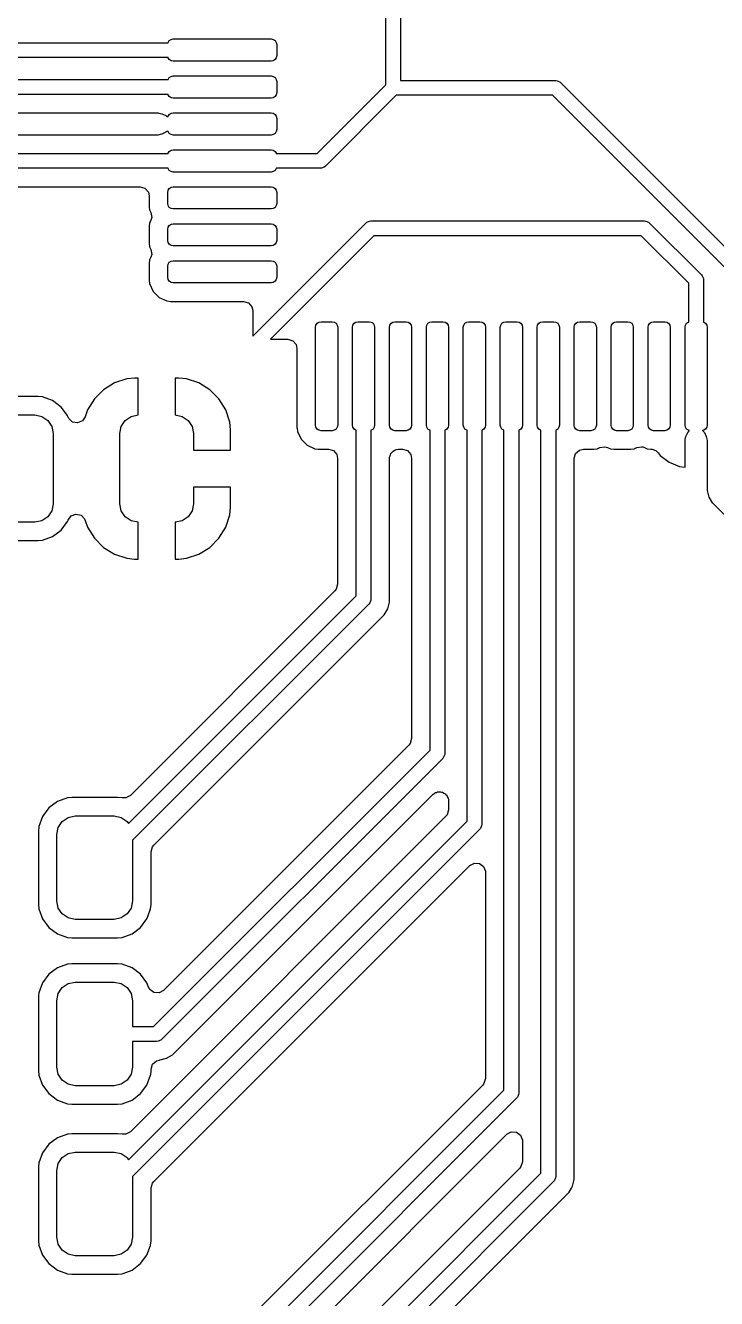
# Model space of a CAD drawing. Extents: x 0 to 90, y 0 to 55.
# Drawn here: x 38.43 to 47.78, y 22.52 to 39.75 of the extents above; entities that cross this region are included whole.
import ezdxf

# ---------------------------------------------------------------- set-up
doc = ezdxf.new("R2010")
doc.units = 0
doc.layers.add('BLACK', color=7, linetype='CONTINUOUS')

msp = doc.modelspace()

# ---------------------------------------------------------------- linework, layer by layer
at = {"layer": 'BLACK', "linetype": 'CONTINUOUS'}
for p, q in [((43.3, 38.941422), (43.3, 40.583578)), ((43.5, 40.625), (43.5, 39)), ((36.7625, 39.5125), (40.354973, 39.5125)), ((40.354973, 39.5125), (40.355709, 39.516201)), ((40.355709, 39.516201), (40.371967, 39.540533)), ((40.371967, 39.540533), (40.396299, 39.556791)), ((40.396299, 39.556791), (40.425, 39.5625)), ((40.425, 39.5625), (41.75, 39.5625)), ((41.75, 39.5625), (41.778701, 39.556791)), ((41.778701, 39.556791), (41.803033, 39.540533)), ((41.803033, 39.540533), (41.819291, 39.516201)), ((41.819291, 39.516201), (41.825, 39.4875)), ((41.825, 39.4875), (41.825, 39.3375)), ((40.354973, 39.3125), (36.803921, 39.3125)), ((40.355709, 39.308799), (40.354973, 39.3125)), ((40.371967, 39.284467), (40.355709, 39.308799)), ((40.396299, 39.268209), (40.371967, 39.284467)), ((41.803033, 39.284467), (41.778701, 39.268209)), ((41.819291, 39.308799), (41.803033, 39.284467)), ((41.825, 39.3375), (41.819291, 39.308799)), ((40.425, 39.2625), (40.396299, 39.268209)), ((41.75, 39.2625), (40.425, 39.2625)), ((41.778701, 39.268209), (41.75, 39.2625)), ((36.9625, 39.0125), (40.354973, 39.0125)), ((40.354973, 39.0125), (40.355709, 39.016201)), ((40.355709, 39.016201), (40.371967, 39.040533)), ((40.371967, 39.040533), (40.396299, 39.056791)), ((40.396299, 39.056791), (40.425, 39.0625)), ((40.425, 39.0625), (41.75, 39.0625)), ((41.75, 39.0625), (41.778701, 39.056791)), ((41.778701, 39.056791), (41.803033, 39.040533)), ((41.803033, 39.040533), (41.819291, 39.016201)), ((41.819291, 39.016201), (41.825, 38.9875)), ((41.825, 38.9875), (41.825, 38.8375)), ((42.371078, 38.0125), (43.3, 38.941422)), ((43.5, 39), (45.6, 39)), ((45.6, 39), (45.619509, 38.998079)), ((45.619509, 38.998079), (45.655557, 38.983147)), ((45.655557, 38.983147), (45.670711, 38.970711)), ((45.670711, 38.970711), (48.070711, 36.57071)), ((40.354973, 38.8125), (37.003921, 38.8125)), ((40.355709, 38.808799), (40.354973, 38.8125)), ((40.371967, 38.784467), (40.355709, 38.808799)), ((40.396299, 38.768209), (40.371967, 38.784467)), ((40.425, 38.7625), (40.396299, 38.768209)), ((41.75, 38.7625), (40.425, 38.7625)), ((41.778701, 38.768209), (41.75, 38.7625)), ((41.803033, 38.784467), (41.778701, 38.768209)), ((41.819291, 38.808799), (41.803033, 38.784467)), ((41.825, 38.8375), (41.819291, 38.808799)), ((43.441422, 38.8), (42.483211, 37.841789)), ((45.558578, 38.8), (43.441422, 38.8)), ((47.9, 36.458578), (45.558578, 38.8)), ((37.159043, 38.562), (40.218124, 38.562)), ((40.218124, 38.562), (40.226809, 38.559449)), ((40.226809, 38.559449), (40.235771, 38.560738)), ((40.235771, 38.560738), (40.270529, 38.550382)), ((40.270529, 38.550382), (40.325213, 38.524882)), ((40.325213, 38.524882), (40.339275, 38.5125)), ((40.339275, 38.5125), (40.354973, 38.5125)), ((40.354973, 38.5125), (40.355709, 38.516201)), ((40.355709, 38.516201), (40.371967, 38.540533)), ((40.371967, 38.540533), (40.396299, 38.556791)), ((40.396299, 38.556791), (40.425, 38.5625)), ((40.425, 38.5625), (41.75, 38.5625)), ((41.75, 38.5625), (41.778701, 38.556791)), ((41.778701, 38.556791), (41.803033, 38.540533)), ((41.803033, 38.540533), (41.819291, 38.516201)), ((41.819291, 38.516201), (41.825, 38.4875)), ((41.825, 38.4875), (41.825, 38.3375)), ((40.218124, 38.263), (37.616356, 38.263)), ((40.26689, 38.273811), (40.218124, 38.263)), ((40.269635, 38.274206), (40.26689, 38.273811)), ((40.269966, 38.274493), (40.269635, 38.274206)), ((40.270529, 38.274618), (40.269966, 38.274493)), ((40.325213, 38.300118), (40.270529, 38.274618)), ((40.339503, 38.3125), (40.325213, 38.300118)), ((40.354973, 38.3125), (40.339503, 38.3125)), ((40.355709, 38.308799), (40.354973, 38.3125)), ((40.371967, 38.284467), (40.355709, 38.308799)), ((40.396299, 38.268209), (40.371967, 38.284467)), ((40.425, 38.2625), (40.396299, 38.268209)), ((41.75, 38.2625), (40.425, 38.2625)), ((41.778701, 38.268209), (41.75, 38.2625)), ((41.803033, 38.284467), (41.778701, 38.268209)), ((41.819291, 38.308799), (41.803033, 38.284467)), ((41.825, 38.3375), (41.819291, 38.308799)), ((37.6625, 38.0125), (40.354973, 38.0125)), ((40.354973, 38.0125), (40.355709, 38.016201)), ((40.355709, 38.016201), (40.371967, 38.040533)), ((40.371967, 38.040533), (40.396299, 38.056791)), ((40.396299, 38.056791), (40.425, 38.0625)), ((40.425, 38.0625), (41.75, 38.0625)), ((41.75, 38.0625), (41.778701, 38.056791)), ((41.778701, 38.056791), (41.803033, 38.040533)), ((41.803033, 38.040533), (41.819291, 38.016201)), ((41.819291, 38.016201), (41.820027, 38.0125)), ((41.820027, 38.0125), (42.371078, 38.0125)), ((40.354973, 37.8125), (37.703922, 37.8125)), ((40.355709, 37.808799), (40.354973, 37.8125)), ((40.371967, 37.784467), (40.355709, 37.808799)), ((40.396299, 37.768209), (40.371967, 37.784467)), ((40.425, 37.7625), (40.396299, 37.768209)), ((41.75, 37.7625), (40.425, 37.7625)), ((41.778701, 37.768209), (41.75, 37.7625)), ((41.803033, 37.784467), (41.778701, 37.768209)), ((41.819291, 37.808799), (41.803033, 37.784467)), ((41.820027, 37.8125), (41.819291, 37.808799)), ((42.4125, 37.8125), (41.820027, 37.8125)), ((42.432009, 37.814421), (42.4125, 37.8125)), ((42.468057, 37.829353), (42.432009, 37.814421)), ((42.483211, 37.841789), (42.468057, 37.829353)), ((37.859044, 37.562), (39.9755, 37.562)), ((39.9755, 37.562), (40.042539, 37.542315)), ((40.371967, 37.540533), (40.396299, 37.556791)), ((40.396299, 37.556791), (40.425, 37.5625)), ((40.425, 37.5625), (41.75, 37.5625)), ((41.75, 37.5625), (41.778701, 37.556791)), ((41.778701, 37.556791), (41.803033, 37.540533)), ((40.042539, 37.542315), (40.088294, 37.489511)), ((40.088294, 37.489511), (40.0995, 37.438001)), ((40.0995, 37.438001), (40.0995, 37.299368)), ((40.35, 37.4875), (40.355709, 37.516201)), ((40.35, 37.3375), (40.35, 37.4875)), ((40.355709, 37.516201), (40.371967, 37.540533)), ((41.803033, 37.540533), (41.819291, 37.516201)), ((41.819291, 37.516201), (41.825, 37.4875)), ((41.825, 37.4875), (41.825, 37.3375)), ((40.0995, 37.299368), (40.100885, 37.288841)), ((40.100885, 37.288841), (40.105741, 37.251955)), ((40.105741, 37.251955), (40.105742, 37.251953)), ((40.105742, 37.251953), (40.105742, 37.251951)), ((40.105742, 37.251951), (40.123018, 37.214903)), ((40.123018, 37.214903), (40.133509, 37.145825)), ((40.355709, 37.308799), (40.35, 37.3375)), ((40.371967, 37.284467), (40.355709, 37.308799)), ((40.396299, 37.268209), (40.371967, 37.284467)), ((40.425, 37.2625), (40.396299, 37.268209)), ((41.75, 37.2625), (40.425, 37.2625)), ((41.778701, 37.268209), (41.75, 37.2625)), ((41.803033, 37.284467), (41.778701, 37.268209)), ((41.819291, 37.308799), (41.803033, 37.284467)), ((41.825, 37.3375), (41.819291, 37.308799)), ((40.10574, 37.073041), (40.0995, 37.02564)), ((40.105741, 37.073045), (40.10574, 37.073041)), ((40.111954, 37.086368), (40.105741, 37.073045)), ((40.123018, 37.110096), (40.111954, 37.086368)), ((40.133509, 37.145825), (40.123018, 37.110096)), ((40.355709, 37.016201), (40.371967, 37.040533)), ((40.371967, 37.040533), (40.396299, 37.056791)), ((40.396299, 37.056791), (40.425, 37.0625)), ((40.425, 37.0625), (41.75, 37.0625)), ((41.5, 35.541421), (43.02929, 37.070711)), ((41.75, 37.0625), (41.778701, 37.056791)), ((41.778701, 37.056791), (41.803033, 37.040533)), ((41.803033, 37.040533), (41.819291, 37.016201)), ((43.02929, 37.070711), (43.044443, 37.083147)), ((43.044443, 37.083147), (43.080491, 37.098079)), ((43.080491, 37.098079), (43.1, 37.1)), ((43.1, 37.1), (46.8, 37.1)), ((46.8, 37.1), (46.819509, 37.098079)), ((46.819509, 37.098079), (46.855557, 37.083147)), ((46.855557, 37.083147), (46.870711, 37.070711)), ((46.870711, 37.070711), (47.57071, 36.370711)), ((40.0995, 37.02564), (40.0995, 36.799368)), ((40.35, 36.9875), (40.355709, 37.016201)), ((40.35, 36.8375), (40.35, 36.9875)), ((43.141421, 36.9), (41.741422, 35.5)), ((41.819291, 37.016201), (41.825, 36.9875)), ((41.825, 36.9875), (41.825, 36.8375)), ((46.758578, 36.9), (43.141421, 36.9)), ((47.4, 36.258578), (46.758578, 36.9)), ((40.0995, 36.799368), (40.099501, 36.799362)), ((40.099501, 36.799362), (40.105741, 36.751955)), ((40.105741, 36.751955), (40.105742, 36.751953)), ((40.105742, 36.751953), (40.105742, 36.751951)), ((40.105742, 36.751951), (40.123018, 36.714903)), ((40.123018, 36.714903), (40.133509, 36.645825)), ((40.355709, 36.808799), (40.35, 36.8375)), ((40.371967, 36.784467), (40.355709, 36.808799)), ((40.396299, 36.768209), (40.371967, 36.784467)), ((40.425, 36.7625), (40.396299, 36.768209)), ((41.75, 36.7625), (40.425, 36.7625)), ((41.778701, 36.768209), (41.75, 36.7625)), ((41.803033, 36.784467), (41.778701, 36.768209)), ((41.819291, 36.808799), (41.803033, 36.784467)), ((41.825, 36.8375), (41.819291, 36.808799)), ((40.10574, 36.573041), (40.0995, 36.52564)), ((40.0995, 36.52564), (40.0995, 36.299367)), ((40.105741, 36.573045), (40.10574, 36.573041)), ((40.123018, 36.610096), (40.105741, 36.573045)), ((40.133509, 36.645825), (40.123018, 36.610096)), ((40.355709, 36.516201), (40.371967, 36.540533)), ((40.371967, 36.540533), (40.396299, 36.556791)), ((40.396299, 36.556791), (40.425, 36.5625)), ((40.425, 36.5625), (41.75, 36.5625)), ((41.75, 36.5625), (41.778701, 36.556791)), ((41.778701, 36.556791), (41.803033, 36.540533)), ((41.803033, 36.540533), (41.819291, 36.516201)), ((40.35, 36.4875), (40.355709, 36.516201)), ((40.35, 36.3375), (40.35, 36.4875)), ((41.819291, 36.516201), (41.825, 36.4875)), ((41.825, 36.4875), (41.825, 36.3375)), ((47.57071, 36.370711), (47.583147, 36.355558)), ((47.583147, 36.355558), (47.583147, 36.355557)), ((47.583147, 36.355557), (47.598079, 36.319509)), ((40.0995, 36.299367), (40.099501, 36.299362)), ((40.099501, 36.299362), (40.105741, 36.251955)), ((40.105741, 36.251955), (40.105742, 36.251953)), ((40.105742, 36.251953), (40.154253, 36.14792)), ((40.355709, 36.308799), (40.35, 36.3375)), ((40.371967, 36.284467), (40.355709, 36.308799)), ((40.396299, 36.268209), (40.371967, 36.284467)), ((40.425, 36.2625), (40.396299, 36.268209)), ((41.75, 36.2625), (40.425, 36.2625)), ((41.778701, 36.268209), (41.75, 36.2625)), ((41.803033, 36.284467), (41.778701, 36.268209)), ((41.819291, 36.308799), (41.803033, 36.284467)), ((41.825, 36.3375), (41.819291, 36.308799)), ((47.4, 35.732527), (47.4, 36.258578)), ((47.598079, 36.319509), (47.6, 36.3)), ((47.6, 36.3), (47.6, 35.732527)), ((40.154253, 36.14792), (40.23542, 36.066753)), ((40.23542, 36.066753), (40.339457, 36.01824)), ((40.339457, 36.01824), (40.339455, 36.01824)), ((40.339455, 36.01824), (40.38686, 36.012)), ((40.38686, 36.012), (40.386861, 36.012)), ((40.386861, 36.012), (41.376, 36.012)), ((41.376, 36.012), (41.443039, 35.992315)), ((41.443039, 35.992315), (41.488794, 35.939511)), ((41.488794, 35.939511), (41.5, 35.888)), ((41.5, 35.888), (41.5, 35.541421)), ((42.35, 35.6625), (42.355709, 35.691201)), ((42.35, 34.3375), (42.35, 35.6625)), ((42.355709, 35.691201), (42.371967, 35.715533)), ((42.371967, 35.715533), (42.396299, 35.731791)), ((42.396299, 35.731791), (42.425, 35.7375)), ((42.425, 35.7375), (42.575, 35.7375)), ((42.575, 35.7375), (42.603701, 35.731791)), ((42.603701, 35.731791), (42.628033, 35.715533)), ((42.628033, 35.715533), (42.644291, 35.691201)), ((42.644291, 35.691201), (42.65, 35.6625)), ((42.65, 35.6625), (42.65, 34.3375)), ((42.85, 35.6625), (42.855709, 35.691201)), ((42.85, 34.3375), (42.85, 35.6625)), ((42.855709, 35.691201), (42.871967, 35.715533)), ((42.871967, 35.715533), (42.896299, 35.731791)), ((42.896299, 35.731791), (42.925, 35.7375)), ((42.925, 35.7375), (43.075, 35.7375)), ((43.075, 35.7375), (43.103701, 35.731791)), ((43.103701, 35.731791), (43.128033, 35.715533)), ((43.128033, 35.715533), (43.144291, 35.691201)), ((43.144291, 35.691201), (43.15, 35.6625)), ((43.15, 35.6625), (43.15, 34.3375)), ((43.35, 35.6625), (43.355709, 35.691201)), ((43.35, 34.3375), (43.35, 35.6625)), ((43.355709, 35.691201), (43.371967, 35.715533)), ((43.371967, 35.715533), (43.396299, 35.731791)), ((43.396299, 35.731791), (43.425, 35.7375)), ((43.425, 35.7375), (43.575, 35.7375)), ((43.575, 35.7375), (43.603701, 35.731791)), ((43.603701, 35.731791), (43.628033, 35.715533)), ((43.628033, 35.715533), (43.644291, 35.691201)), ((43.644291, 35.691201), (43.65, 35.6625)), ((43.65, 35.6625), (43.65, 34.3375)), ((43.85, 35.6625), (43.855709, 35.691201)), ((43.85, 34.3375), (43.85, 35.6625)), ((43.855709, 35.691201), (43.871967, 35.715533)), ((43.871967, 35.715533), (43.896299, 35.731791)), ((43.896299, 35.731791), (43.925, 35.7375)), ((43.925, 35.7375), (44.075, 35.7375)), ((44.075, 35.7375), (44.103701, 35.731791)), ((44.103701, 35.731791), (44.128033, 35.715533)), ((44.128033, 35.715533), (44.144291, 35.691201)), ((44.144291, 35.691201), (44.15, 35.6625)), ((44.15, 35.6625), (44.15, 34.3375)), ((44.35, 35.6625), (44.355709, 35.691201)), ((44.35, 34.3375), (44.35, 35.6625)), ((44.355709, 35.691201), (44.371967, 35.715533)), ((44.371967, 35.715533), (44.396299, 35.731791)), ((44.396299, 35.731791), (44.425, 35.7375)), ((44.425, 35.7375), (44.575, 35.7375)), ((44.575, 35.7375), (44.603701, 35.731791)), ((44.603701, 35.731791), (44.628033, 35.715533)), ((44.628033, 35.715533), (44.644291, 35.691201)), ((44.644291, 35.691201), (44.65, 35.6625)), ((44.65, 35.6625), (44.65, 34.3375)), ((44.85, 35.6625), (44.855709, 35.691201)), ((44.85, 34.3375), (44.85, 35.6625)), ((44.855709, 35.691201), (44.871967, 35.715533)), ((44.871967, 35.715533), (44.896299, 35.731791)), ((44.896299, 35.731791), (44.925, 35.7375)), ((44.925, 35.7375), (45.075, 35.7375)), ((45.075, 35.7375), (45.103701, 35.731791)), ((45.103701, 35.731791), (45.128033, 35.715533)), ((45.128033, 35.715533), (45.144291, 35.691201)), ((45.144291, 35.691201), (45.15, 35.6625)), ((45.15, 35.6625), (45.15, 34.3375)), ((45.35, 35.6625), (45.355709, 35.691201)), ((45.35, 34.3375), (45.35, 35.6625)), ((45.355709, 35.691201), (45.371967, 35.715533)), ((45.371967, 35.715533), (45.396299, 35.731791)), ((45.396299, 35.731791), (45.425, 35.7375)), ((45.425, 35.7375), (45.575, 35.7375)), ((45.575, 35.7375), (45.603701, 35.731791)), ((45.603701, 35.731791), (45.628033, 35.715533)), ((45.628033, 35.715533), (45.644291, 35.691201)), ((45.644291, 35.691201), (45.65, 35.6625)), ((45.65, 35.6625), (45.65, 34.3375)), ((45.85, 35.6625), (45.855709, 35.691201)), ((45.85, 34.3375), (45.85, 35.6625)), ((45.855709, 35.691201), (45.871967, 35.715533)), ((45.871967, 35.715533), (45.896299, 35.731791)), ((45.896299, 35.731791), (45.925, 35.7375)), ((45.925, 35.7375), (46.075, 35.7375)), ((46.075, 35.7375), (46.103701, 35.731791)), ((46.103701, 35.731791), (46.128033, 35.715533)), ((46.128033, 35.715533), (46.144291, 35.691201)), ((46.144291, 35.691201), (46.15, 35.6625)), ((46.15, 35.6625), (46.15, 34.3375)), ((46.35, 35.6625), (46.355709, 35.691201)), ((46.35, 34.3375), (46.35, 35.6625)), ((46.355709, 35.691201), (46.371967, 35.715533)), ((46.371967, 35.715533), (46.396299, 35.731791)), ((46.396299, 35.731791), (46.425, 35.7375)), ((46.425, 35.7375), (46.575, 35.7375)), ((46.575, 35.7375), (46.603701, 35.731791)), ((46.603701, 35.731791), (46.628033, 35.715533)), ((46.628033, 35.715533), (46.644291, 35.691201)), ((46.644291, 35.691201), (46.65, 35.6625)), ((46.65, 35.6625), (46.65, 34.3375)), ((46.85, 35.6625), (46.855709, 35.691201)), ((46.85, 34.3375), (46.85, 35.6625)), ((46.855709, 35.691201), (46.871967, 35.715533)), ((46.871967, 35.715533), (46.896299, 35.731791)), ((46.896299, 35.731791), (46.925, 35.7375)), ((46.925, 35.7375), (47.075, 35.7375)), ((47.075, 35.7375), (47.103701, 35.731791)), ((47.103701, 35.731791), (47.128033, 35.715533)), ((47.128033, 35.715533), (47.144291, 35.691201)), ((47.144291, 35.691201), (47.15, 35.6625)), ((47.15, 35.6625), (47.15, 34.3375)), ((47.35, 35.6625), (47.355709, 35.691201)), ((47.35, 34.3375), (47.35, 35.6625)), ((47.355709, 35.691201), (47.371967, 35.715533)), ((47.371967, 35.715533), (47.396299, 35.731791)), ((47.396299, 35.731791), (47.4, 35.732527)), ((47.6, 35.732527), (47.603701, 35.731791)), ((47.603701, 35.731791), (47.628033, 35.715533)), ((47.628033, 35.715533), (47.644291, 35.691201)), ((47.644291, 35.691201), (47.65, 35.6625)), ((47.65, 35.6625), (47.65, 34.3375)), ((41.741422, 35.5), (41.9755, 35.5)), ((41.9755, 35.5), (42.042539, 35.480315)), ((42.042539, 35.480315), (42.088294, 35.427511)), ((42.088294, 35.427511), (42.0995, 35.376)), ((42.0995, 35.376), (42.0995, 34.299367)), ((39.900012, 34.974998), (39.797301, 34.964505)), ((39.900027, 34.974999), (39.900012, 34.974998)), ((39.949999, 34.974999), (39.900027, 34.974999)), ((39.949999, 34.974998), (39.949999, 34.974999)), ((39.949999, 34.475), (39.949999, 34.974998)), ((40.499979, 34.974999), (40.449999, 34.974998)), ((40.449999, 34.974998), (40.449999, 34.475)), ((40.602689, 34.964506), (40.499979, 34.974999)), ((39.481653, 34.817315), (39.357683, 34.693345)), ((39.630874, 34.909356), (39.481653, 34.817315)), ((39.630879, 34.909358), (39.630874, 34.909356)), ((39.797301, 34.964505), (39.630879, 34.909358)), ((40.602696, 34.964505), (40.602689, 34.964506)), ((40.769118, 34.909358), (40.602696, 34.964505)), ((40.769123, 34.909356), (40.769118, 34.909358)), ((40.918344, 34.817315), (40.769123, 34.909356)), ((41.042314, 34.693345), (40.918344, 34.817315)), ((38.597874, 34.7255), (38.002129, 34.725499)), ((38.657484, 34.719091), (38.597874, 34.7255)), ((38.792332, 34.668796), (38.657484, 34.719091)), ((38.907547, 34.582546), (38.792332, 34.668796)), ((39.357683, 34.693345), (39.265642, 34.544124)), ((41.134355, 34.544124), (41.042314, 34.693345)), ((38.050001, 34.475), (38.550001, 34.475)), ((38.550001, 34.475), (38.645672, 34.45597)), ((38.645672, 34.45597), (38.726778, 34.401777)), ((38.993797, 34.467331), (38.907547, 34.582546)), ((38.999566, 34.451862), (38.993797, 34.467331)), ((39.00118, 34.447535), (38.999566, 34.451862)), ((39.235069, 34.451862), (39.195296, 34.394417)), ((39.26564, 34.544119), (39.235069, 34.451862)), ((39.265642, 34.544124), (39.26564, 34.544119)), ((39.773222, 34.401777), (39.854328, 34.45597)), ((39.854328, 34.45597), (39.949999, 34.475)), ((40.449999, 34.475), (40.54567, 34.45597)), ((40.54567, 34.45597), (40.626776, 34.401777)), ((41.134357, 34.544119), (41.134355, 34.544124)), ((41.189504, 34.377697), (41.134357, 34.544119)), ((38.726778, 34.401777), (38.780971, 34.320671)), ((38.780971, 34.320671), (38.800001, 34.225)), ((39.010804, 34.427452), (39.00118, 34.447535)), ((39.062004, 34.379909), (39.010804, 34.427452)), ((39.13078, 34.367594), (39.062004, 34.379909)), ((39.195296, 34.394417), (39.13078, 34.367594)), ((39.699999, 34.225), (39.719029, 34.320671)), ((39.719029, 34.320671), (39.773222, 34.401777)), ((40.626776, 34.401777), (40.680969, 34.320671)), ((40.680969, 34.320671), (40.699999, 34.225)), ((41.199997, 34.274986), (41.189504, 34.377697)), ((42.0995, 34.299367), (42.099697, 34.297873)), ((42.099697, 34.297873), (42.105741, 34.251955)), ((42.355709, 34.308799), (42.35, 34.3375)), ((42.371967, 34.284467), (42.355709, 34.308799)), ((42.396299, 34.268209), (42.371967, 34.284467)), ((42.628033, 34.284467), (42.603701, 34.268209)), ((42.644291, 34.308799), (42.628033, 34.284467)), ((42.65, 34.3375), (42.644291, 34.308799)), ((42.855709, 34.308799), (42.85, 34.3375)), ((42.871967, 34.284467), (42.855709, 34.308799)), ((42.896299, 34.268209), (42.871967, 34.284467)), ((43.128033, 34.284467), (43.103701, 34.268209)), ((43.144291, 34.308799), (43.128033, 34.284467)), ((43.15, 34.3375), (43.144291, 34.308799)), ((43.355709, 34.308799), (43.35, 34.3375)), ((43.371967, 34.284467), (43.355709, 34.308799)), ((43.396299, 34.268209), (43.371967, 34.284467)), ((43.628033, 34.284467), (43.603701, 34.268209)), ((43.644291, 34.308799), (43.628033, 34.284467)), ((43.65, 34.3375), (43.644291, 34.308799)), ((43.855709, 34.308799), (43.85, 34.3375)), ((43.871967, 34.284467), (43.855709, 34.308799)), ((43.896299, 34.268209), (43.871967, 34.284467)), ((44.128033, 34.284467), (44.103701, 34.268209)), ((44.144291, 34.308799), (44.128033, 34.284467)), ((44.15, 34.3375), (44.144291, 34.308799)), ((44.355709, 34.308799), (44.35, 34.3375)), ((44.371967, 34.284467), (44.355709, 34.308799)), ((44.396299, 34.268209), (44.371967, 34.284467)), ((44.628033, 34.284467), (44.603701, 34.268209)), ((44.644291, 34.308799), (44.628033, 34.284467)), ((44.65, 34.3375), (44.644291, 34.308799)), ((44.855709, 34.308799), (44.85, 34.3375)), ((44.871967, 34.284467), (44.855709, 34.308799)), ((44.896299, 34.268209), (44.871967, 34.284467)), ((45.128033, 34.284467), (45.103701, 34.268209)), ((45.144291, 34.308799), (45.128033, 34.284467)), ((45.15, 34.3375), (45.144291, 34.308799)), ((45.355709, 34.308799), (45.35, 34.3375)), ((45.371967, 34.284467), (45.355709, 34.308799)), ((45.396299, 34.268209), (45.371967, 34.284467)), ((45.628033, 34.284467), (45.603701, 34.268209)), ((45.644291, 34.308799), (45.628033, 34.284467)), ((45.65, 34.3375), (45.644291, 34.308799)), ((45.855709, 34.308799), (45.85, 34.3375)), ((45.871967, 34.284467), (45.855709, 34.308799)), ((45.896299, 34.268209), (45.871967, 34.284467)), ((46.128033, 34.284467), (46.103701, 34.268209)), ((46.144291, 34.308799), (46.128033, 34.284467)), ((46.15, 34.3375), (46.144291, 34.308799)), ((46.355709, 34.308799), (46.35, 34.3375)), ((46.371967, 34.284467), (46.355709, 34.308799)), ((46.396299, 34.268209), (46.371967, 34.284467)), ((46.628033, 34.284467), (46.603701, 34.268209)), ((46.644291, 34.308799), (46.628033, 34.284467)), ((46.65, 34.3375), (46.644291, 34.308799)), ((46.855709, 34.308799), (46.85, 34.3375)), ((46.871967, 34.284467), (46.855709, 34.308799)), ((46.896299, 34.268209), (46.871967, 34.284467)), ((47.128033, 34.284467), (47.103701, 34.268209)), ((47.144291, 34.308799), (47.128033, 34.284467)), ((47.15, 34.3375), (47.144291, 34.308799)), ((47.355709, 34.308799), (47.35, 34.3375)), ((47.371967, 34.284467), (47.355709, 34.308799)), ((47.396299, 34.268209), (47.371967, 34.284467)), ((47.628033, 34.284467), (47.603701, 34.268209)), ((47.644291, 34.308799), (47.628033, 34.284467)), ((47.65, 34.3375), (47.644291, 34.308799)), ((38.800001, 34.225), (38.800001, 33.275)), ((39.699999, 33.275), (39.699999, 34.225)), ((40.699999, 34.225), (40.699999, 34)), ((41.199998, 34.274971), (41.199997, 34.274986)), ((41.199998, 34), (41.199998, 34.274971)), ((42.105741, 34.251955), (42.105742, 34.251953)), ((42.105742, 34.251953), (42.105742, 34.251951)), ((42.105742, 34.251951), (42.154253, 34.14792)), ((42.154253, 34.14792), (42.23542, 34.066753)), ((42.425, 34.2625), (42.396299, 34.268209)), ((42.575, 34.2625), (42.425, 34.2625)), ((42.603701, 34.268209), (42.575, 34.2625)), ((42.9, 34.267472), (42.896299, 34.268209)), ((42.9, 32.028922), (42.9, 34.267472)), ((43.103701, 34.268209), (43.1, 34.267472)), ((43.1, 34.267472), (43.1, 31.9875)), ((43.425, 34.2625), (43.396299, 34.268209)), ((43.575, 34.2625), (43.425, 34.2625)), ((43.603701, 34.268209), (43.575, 34.2625)), ((43.9, 34.267472), (43.896299, 34.268209)), ((43.9, 29.941421), (43.9, 34.267472)), ((44.103701, 34.268209), (44.1, 34.267472)), ((44.1, 34.267472), (44.1, 29.9)), ((44.4, 34.267472), (44.396299, 34.268209)), ((44.4, 28.978922), (44.4, 34.267472)), ((44.603701, 34.268209), (44.6, 34.267472)), ((44.6, 34.267472), (44.6, 28.9375)), ((44.9, 34.267472), (44.896299, 34.268209)), ((44.9, 25.341421), (44.9, 34.267472)), ((45.103701, 34.268209), (45.1, 34.267472)), ((45.1, 34.267472), (45.1, 25.3)), ((45.4, 34.267472), (45.396299, 34.268209)), ((45.4, 24.216421), (45.4, 34.267472)), ((45.603701, 34.268209), (45.6, 34.267472)), ((45.6, 34.267472), (45.6, 24.175)), ((45.925, 34.2625), (45.896299, 34.268209)), ((46.075, 34.2625), (45.925, 34.2625)), ((46.103701, 34.268209), (46.075, 34.2625)), ((46.425, 34.2625), (46.396299, 34.268209)), ((46.575, 34.2625), (46.425, 34.2625)), ((46.603701, 34.268209), (46.575, 34.2625)), ((46.925, 34.2625), (46.896299, 34.268209)), ((47.075, 34.2625), (46.925, 34.2625)), ((47.103701, 34.268209), (47.075, 34.2625)), ((47.35, 34.12955), (47.352183, 34.136987)), ((47.35, 33.767411), (47.35, 34.12955)), ((47.350921, 34.144637), (47.361618, 34.181955)), ((47.352183, 34.136987), (47.350921, 34.144637)), ((47.361618, 34.181955), (47.387618, 34.237712)), ((47.387618, 34.237712), (47.411762, 34.265133)), ((47.411762, 34.265133), (47.396299, 34.268209)), ((47.603701, 34.268209), (47.588564, 34.265198)), ((47.588564, 34.265198), (47.612382, 34.237712)), ((47.612382, 34.237712), (47.637882, 34.183028)), ((47.637882, 34.183028), (47.6495, 34.130623)), ((47.6495, 34.130623), (47.6495, 33.453855)), ((40.699999, 34), (41.199998, 34)), ((42.23542, 34.066753), (42.339457, 34.01824)), ((42.339457, 34.01824), (42.339455, 34.01824)), ((42.339455, 34.01824), (42.38686, 34.012)), ((42.38686, 34.012), (42.5255, 34.012)), ((42.5255, 34.012), (42.592539, 33.992315)), ((42.592539, 33.992315), (42.638294, 33.939511)), ((42.638294, 33.939511), (42.6495, 33.888)), ((43.36274, 33.929687), (43.370185, 33.955039)), ((43.370185, 33.955039), (43.377025, 33.960966)), ((43.377025, 33.960966), (43.380787, 33.969203)), ((43.380787, 33.969203), (43.403021, 33.983492)), ((43.403021, 33.983492), (43.422989, 34.000794)), ((43.422989, 34.000794), (43.433503, 34.003081)), ((43.433503, 34.003081), (43.439565, 34.006977)), ((43.439565, 34.006977), (43.4745, 34.012)), ((43.4745, 34.012), (43.5255, 34.012)), ((43.5255, 34.012), (43.592539, 33.992315)), ((43.592539, 33.992315), (43.638294, 33.939511)), ((43.638294, 33.939511), (43.6495, 33.888)), ((45.8505, 33.888), (45.870185, 33.955039)), ((45.870185, 33.955039), (45.922989, 34.000794)), ((45.922989, 34.000794), (45.974499, 34.012)), ((45.974499, 34.012), (46.113131, 34.012)), ((46.113131, 34.012), (46.116586, 34.012454)), ((46.116586, 34.012454), (46.160545, 34.018241)), ((46.160545, 34.018241), (46.197596, 34.035518)), ((46.197596, 34.035518), (46.266673, 34.046009)), ((46.266673, 34.046009), (46.302402, 34.035518)), ((46.302402, 34.035518), (46.339451, 34.018242)), ((46.339451, 34.018242), (46.339458, 34.01824)), ((46.339458, 34.01824), (46.386859, 34.012)), ((46.386859, 34.012), (46.386861, 34.012)), ((46.386861, 34.012), (46.613131, 34.012)), ((46.613131, 34.012), (46.616586, 34.012454)), ((46.616586, 34.012454), (46.660545, 34.018241)), ((46.660545, 34.018241), (46.697596, 34.035518)), ((46.697596, 34.035518), (46.766673, 34.046009)), ((46.766673, 34.046009), (46.780419, 34.043346)), ((46.780419, 34.043346), (46.791784, 34.040469)), ((46.791784, 34.040469), (46.839455, 34.018241)), ((46.839455, 34.018241), (46.886861, 34.012)), ((46.886861, 34.012), (46.904288, 34.012)), ((46.904288, 34.012), (46.919262, 34.008211)), ((46.919262, 34.008211), (46.936583, 33.997981)), ((46.936583, 33.997981), (46.955881, 33.992315)), ((46.955881, 33.992315), (46.973277, 33.976311)), ((46.973277, 33.976311), (46.979424, 33.972681)), ((46.979424, 33.972681), (46.98132, 33.968911)), ((46.98132, 33.968911), (46.987217, 33.963487)), ((46.987217, 33.963487), (47.014901, 33.927408)), ((42.6495, 33.888), (42.6495, 32.184044)), ((43.3505, 33.888), (43.35305, 33.896685)), ((43.3505, 32.033644), (43.3505, 33.888)), ((43.351762, 33.905647), (43.36274, 33.929687)), ((43.35305, 33.896685), (43.351762, 33.905647)), ((43.6495, 33.888), (43.6495, 30.096544)), ((45.8505, 31.000014), (45.8505, 33.888)), ((47.014901, 33.927408), (47.135021, 33.835236)), ((47.135021, 33.835236), (47.274891, 33.777301)), ((47.274891, 33.777301), (47.274896, 33.7773)), ((47.274896, 33.7773), (47.349999, 33.767411)), ((47.349999, 33.767411), (47.35, 33.767411)), ((41.199999, 33.5), (40.699999, 33.5)), ((40.699999, 33.5), (40.699999, 33.275)), ((41.199999, 33.225026), (41.199999, 33.5)), ((47.6495, 33.453855), (47.664065, 33.399499)), ((38.800001, 33.275), (38.780971, 33.179329)), ((39.719029, 33.179329), (39.699999, 33.275)), ((40.699999, 33.275), (40.680969, 33.179329)), ((47.664065, 33.399499), (47.664065, 33.399498)), ((47.664065, 33.399498), (47.673384, 33.364714)), ((47.673384, 33.364714), (47.673385, 33.364713)), ((47.673385, 33.364713), (47.719527, 33.284791)), ((47.719527, 33.284791), (47.719531, 33.284786)), ((47.719531, 33.284786), (48.084785, 32.919532)), ((38.726778, 33.098223), (38.645672, 33.04403)), ((38.780971, 33.179329), (38.726778, 33.098223)), ((39.001181, 33.052465), (39.043051, 33.108399)), ((39.043051, 33.108399), (39.108516, 33.132817)), ((39.108516, 33.132817), (39.176789, 33.117966)), ((39.176789, 33.117966), (39.226195, 33.068561)), ((39.773222, 33.098223), (39.719029, 33.179329)), ((39.854328, 33.04403), (39.773222, 33.098223)), ((40.626776, 33.098223), (40.54567, 33.04403)), ((40.680969, 33.179329), (40.626776, 33.098223)), ((41.134357, 32.95588), (41.189504, 33.122302)), ((41.189504, 33.122302), (41.189505, 33.122309)), ((41.189505, 33.122309), (41.199998, 33.225013)), ((41.199998, 33.225013), (41.199999, 33.225026)), ((38.550001, 33.025), (38.050001, 33.025)), ((38.645672, 33.04403), (38.550001, 33.025)), ((38.792336, 32.831206), (38.907545, 32.917452)), ((38.907545, 32.917452), (38.907548, 32.917455)), ((38.907548, 32.917455), (38.993794, 33.032664)), ((38.993794, 33.032664), (38.993799, 33.032673)), ((38.993799, 33.032673), (39.001181, 33.052465)), ((39.226195, 33.068561), (39.235069, 33.048138)), ((39.235069, 33.048138), (39.265641, 32.955878)), ((39.265641, 32.955878), (39.265642, 32.955875)), ((39.265642, 32.955875), (39.357683, 32.806654)), ((39.949999, 33.025), (39.854328, 33.04403)), ((39.949999, 32.525), (39.949999, 33.025)), ((40.54567, 33.04403), (40.449999, 33.025)), ((40.449999, 33.025), (40.449999, 32.524999)), ((41.042314, 32.806654), (41.134355, 32.955875)), ((41.134355, 32.955875), (41.134357, 32.95588)), ((38.002137, 32.7745), (38.597871, 32.7745)), ((38.597871, 32.7745), (38.597877, 32.774501)), ((38.597877, 32.774501), (38.657484, 32.780908)), ((38.657484, 32.780908), (38.792329, 32.831202)), ((38.792329, 32.831202), (38.792336, 32.831206)), ((39.357683, 32.806654), (39.481653, 32.682684)), ((40.918344, 32.682684), (41.042314, 32.806654)), ((39.481653, 32.682684), (39.630874, 32.590643)), ((39.630874, 32.590643), (39.630879, 32.590641)), ((39.630879, 32.590641), (39.797301, 32.535494)), ((40.602696, 32.535494), (40.769118, 32.590641)), ((40.769118, 32.590641), (40.769123, 32.590643)), ((40.769123, 32.590643), (40.918344, 32.682684)), ((39.797301, 32.535494), (39.797308, 32.535493)), ((39.797308, 32.535493), (39.900012, 32.525)), ((39.900012, 32.525), (39.949999, 32.525)), ((40.449999, 32.524999), (40.499969, 32.525)), ((40.499969, 32.525), (40.499987, 32.525001)), ((40.499987, 32.525001), (40.602696, 32.535494)), ((42.613181, 32.096363), (39.844817, 29.327999)), ((42.629815, 32.117005), (42.613181, 32.096363)), ((42.6495, 32.184044), (42.629815, 32.117005)), ((39.820233, 28.949155), (42.9, 32.028922)), ((43.070711, 31.916789), (39.875, 28.721078)), ((43.083147, 31.931943), (43.070711, 31.916789)), ((43.098079, 31.967991), (43.083147, 31.931943)), ((43.1, 31.9875), (43.098079, 31.967991)), ((43.326614, 31.852212), (43.3505, 31.941356)), ((43.3505, 31.941356), (43.3505, 32.033644)), ((40.161818, 28.653636), (43.280468, 31.772286)), ((43.280468, 31.772286), (43.280472, 31.772291)), ((43.280472, 31.772291), (43.326612, 31.852209)), ((43.326612, 31.852209), (43.326614, 31.852212)), ((45.8505, 24.221144), (45.8505, 31.000014)), ((43.613181, 30.008863), (40.294294, 26.689976)), ((43.629815, 30.029505), (43.613181, 30.008863)), ((43.6495, 30.096544), (43.629815, 30.029505)), ((40.158578, 26.2), (43.9, 29.941421)), ((44.070711, 29.82929), (40.270711, 26.029289)), ((44.083148, 29.844443), (44.070711, 29.82929)), ((44.098079, 29.880491), (44.083148, 29.844443)), ((44.1, 29.9), (44.098079, 29.880491)), ((38.992516, 29.294091), (38.857671, 29.243797)), ((39.003757, 29.295299), (38.992516, 29.294091)), ((39.052128, 29.300499), (39.003757, 29.295299)), ((39.672873, 29.3005), (39.052128, 29.300499)), ((39.732483, 29.294091), (39.672873, 29.3005)), ((39.732486, 29.294089), (39.732483, 29.294091)), ((39.740196, 29.293261), (39.732486, 29.294089)), ((39.740372, 29.294899), (39.740196, 29.293261)), ((39.783494, 29.294514), (39.740372, 29.294899)), ((39.844817, 29.327999), (39.783494, 29.294514)), ((40.415213, 25.819531), (43.937819, 29.342137)), ((43.937819, 29.342137), (43.957255, 29.352749)), ((43.957255, 29.352749), (43.973989, 29.36725)), ((43.973989, 29.36725), (43.98732, 29.369166)), ((43.98732, 29.369166), (43.999142, 29.375622)), ((43.999142, 29.375622), (44.021228, 29.374042)), ((44.021228, 29.374042), (44.043147, 29.377194)), ((44.043147, 29.377194), (44.055398, 29.371598)), ((44.055398, 29.371598), (44.068834, 29.370638)), ((44.068834, 29.370638), (44.08656, 29.357367)), ((44.08656, 29.357367), (44.106703, 29.348169)), ((44.106703, 29.348169), (44.113985, 29.336837)), ((44.113985, 29.336837), (44.124767, 29.328766)), ((44.124767, 29.328766), (44.132504, 29.30802)), ((44.132504, 29.30802), (44.144477, 29.289391)), ((44.144477, 29.289391), (44.147628, 29.267472)), ((38.742452, 29.157544), (38.656206, 29.042335)), ((38.742455, 29.157547), (38.742452, 29.157544)), ((38.857664, 29.243793), (38.742455, 29.157547)), ((38.857671, 29.243797), (38.857664, 29.243793)), ((44.1495, 29.134044), (44.129815, 29.067005)), ((44.147628, 29.267472), (44.149184, 29.263302)), ((44.149184, 29.263302), (44.1495, 29.254456)), ((44.1495, 29.254456), (44.1495, 29.134044)), ((38.656202, 29.042328), (38.605908, 28.907482)), ((38.656206, 29.042335), (38.656202, 29.042328)), ((38.86903, 28.895671), (38.923223, 28.976777)), ((38.923223, 28.976777), (39.004329, 29.03097)), ((39.004329, 29.03097), (39.1, 29.05)), ((39.1, 29.05), (39.625, 29.05)), ((39.625, 29.05), (39.720671, 29.03097)), ((39.720671, 29.03097), (39.801777, 28.976777)), ((39.801777, 28.976777), (39.820233, 28.949155)), ((39.820233, 24.399155), (44.4, 28.978922)), ((44.113181, 29.046363), (39.844817, 24.777999)), ((44.129815, 29.067005), (44.113181, 29.046363)), ((38.599501, 28.847876), (38.5995, 28.847864)), ((38.5995, 28.847864), (38.5995, 27.852129)), ((38.605908, 28.907482), (38.599501, 28.847883)), ((38.599501, 28.847883), (38.599501, 28.847876)), ((38.85, 28.8), (38.86903, 28.895671)), ((38.85, 27.9), (38.85, 28.8)), ((44.570711, 28.866789), (39.875, 24.171078)), ((44.583147, 28.881942), (44.570711, 28.866789)), ((44.588833, 28.895671), (44.583147, 28.881942)), ((44.598079, 28.917991), (44.588833, 28.895671)), ((44.6, 28.9375), (44.598079, 28.917991)), ((39.875, 28.721078), (39.875, 27.9)), ((40.125499, 28.565955), (40.145183, 28.632994)), ((40.145183, 28.632994), (40.161818, 28.653636)), ((40.1255, 27.852127), (40.125499, 28.565955)), ((40.161818, 24.103636), (44.437819, 28.379637)), ((44.437819, 28.379637), (44.499142, 28.413122)), ((44.499142, 28.413122), (44.568834, 28.408138)), ((44.568834, 28.408138), (44.624767, 28.366266)), ((44.624767, 28.366266), (44.649184, 28.300802)), ((44.649184, 28.300802), (44.6495, 28.291956)), ((44.6495, 28.291956), (44.6495, 25.496544)), ((38.5995, 27.852129), (38.599501, 27.852123)), ((38.599501, 27.852123), (38.605908, 27.792516)), ((38.605908, 27.792516), (38.656202, 27.657671)), ((38.86903, 27.804329), (38.85, 27.9)), ((38.923223, 27.723223), (38.86903, 27.804329)), ((39.85597, 27.804329), (39.801777, 27.723223)), ((39.875, 27.9), (39.85597, 27.804329)), ((40.085561, 27.702618), (40.119091, 27.792517)), ((40.119091, 27.792517), (40.1255, 27.852127)), ((38.656202, 27.657671), (38.656206, 27.657664)), ((38.656206, 27.657664), (38.742452, 27.542455)), ((39.004329, 27.66903), (38.923223, 27.723223)), ((39.1, 27.65), (39.004329, 27.66903)), ((39.625, 27.65), (39.1, 27.65)), ((39.720671, 27.66903), (39.625, 27.65)), ((39.801777, 27.723223), (39.720671, 27.66903)), ((39.982547, 27.542455), (40.068793, 27.657664)), ((40.068793, 27.657664), (40.068797, 27.657671)), ((40.068797, 27.657671), (40.085561, 27.702618)), ((38.742452, 27.542455), (38.742455, 27.542452)), ((38.742455, 27.542452), (38.857664, 27.456206)), ((38.857664, 27.456206), (38.857671, 27.456202)), ((38.857671, 27.456202), (38.992513, 27.40591)), ((38.992513, 27.40591), (38.992514, 27.405909)), ((38.992514, 27.405909), (38.992517, 27.405909)), ((38.992517, 27.405909), (39.052127, 27.3995)), ((39.052127, 27.3995), (39.052135, 27.3995)), ((39.052135, 27.3995), (39.052136, 27.3995)), ((39.052136, 27.3995), (39.67287, 27.3995)), ((39.67287, 27.3995), (39.672876, 27.399501)), ((39.672876, 27.399501), (39.732483, 27.405908)), ((39.732483, 27.405908), (39.867328, 27.456202)), ((39.867328, 27.456202), (39.867335, 27.456206)), ((39.867335, 27.456206), (39.982544, 27.542452)), ((39.982544, 27.542452), (39.982547, 27.542455)), ((38.992516, 27.044091), (38.857671, 26.993797)), ((39.003757, 27.045299), (38.992516, 27.044091)), ((39.052128, 27.050499), (39.003757, 27.045299)), ((39.672873, 27.0505), (39.052128, 27.050499)), ((39.732483, 27.044091), (39.672873, 27.0505)), ((39.867331, 26.993796), (39.732483, 27.044091)), ((38.742452, 26.907544), (38.656206, 26.792335)), ((38.742455, 26.907547), (38.742452, 26.907544)), ((38.857664, 26.993793), (38.742455, 26.907547)), ((38.857671, 26.993797), (38.857664, 26.993793)), ((39.982546, 26.907546), (39.867331, 26.993796)), ((40.068796, 26.792331), (39.982546, 26.907546)), ((38.656202, 26.792328), (38.605908, 26.657482)), ((38.656206, 26.792335), (38.656202, 26.792328)), ((38.86903, 26.645671), (38.923223, 26.726777)), ((38.923223, 26.726777), (39.004329, 26.78097)), ((39.004329, 26.78097), (39.1, 26.8)), ((39.1, 26.8), (39.625, 26.8)), ((39.625, 26.8), (39.720671, 26.78097)), ((39.720671, 26.78097), (39.801777, 26.726777)), ((39.801777, 26.726777), (39.85597, 26.645671)), ((40.068796, 26.79233), (40.068796, 26.792331)), ((40.068798, 26.792326), (40.068796, 26.79233)), ((40.090431, 26.734325), (40.068798, 26.792326)), ((40.107346, 26.703347), (40.090431, 26.734325)), ((40.163279, 26.661475), (40.107346, 26.703347)), ((38.599501, 26.597876), (38.5995, 26.597864)), ((38.5995, 26.597864), (38.5995, 25.602129)), ((38.601828, 26.61953), (38.599501, 26.597876)), ((38.605908, 26.657482), (38.601828, 26.61953)), ((38.85, 26.55), (38.86903, 26.645671)), ((38.85, 25.65), (38.85, 26.55)), ((39.85597, 26.645671), (39.875, 26.55)), ((39.875, 26.55), (39.875, 26.2)), ((40.232971, 26.656491), (40.163279, 26.661475)), ((40.294294, 26.689976), (40.232971, 26.656491)), ((39.875, 26.2), (40.158578, 26.2)), ((40.255557, 26.016853), (40.219509, 26.001921)), ((40.270711, 26.029289), (40.255557, 26.016853)), ((40.2, 26), (39.875, 26)), ((39.875, 26), (39.875, 25.65)), ((40.219509, 26.001921), (40.2, 26)), ((40.1255, 25.6255), (40.145185, 25.692539)), ((40.145185, 25.692539), (40.197989, 25.738294)), ((40.197989, 25.738294), (40.238266, 25.747056)), ((40.238084, 25.748439), (40.246143, 25.7495)), ((40.238266, 25.747056), (40.238084, 25.748439)), ((40.246143, 25.7495), (40.246144, 25.7495)), ((40.246144, 25.7495), (40.335288, 25.773386)), ((40.335288, 25.773386), (40.33529, 25.773387)), ((40.33529, 25.773387), (40.415208, 25.819527)), ((40.415208, 25.819527), (40.415213, 25.819531)), ((38.5995, 25.602129), (38.599501, 25.602123)), ((38.599501, 25.602123), (38.605908, 25.542516)), ((38.605908, 25.542516), (38.656202, 25.407671)), ((38.86903, 25.554329), (38.85, 25.65)), ((38.923223, 25.473223), (38.86903, 25.554329)), ((39.85597, 25.554329), (39.801777, 25.473223)), ((39.875, 25.65), (39.85597, 25.554329)), ((40.068797, 25.407671), (40.119091, 25.542517)), ((40.119091, 25.542517), (40.120156, 25.552427)), ((40.120156, 25.552427), (40.1255, 25.602127)), ((40.1255, 25.602127), (40.1255, 25.6255)), ((44.6495, 25.496544), (44.629815, 25.429505)), ((38.656202, 25.407671), (38.656206, 25.407664)), ((38.656206, 25.407664), (38.742452, 25.292455)), ((39.004329, 25.41903), (38.923223, 25.473223)), ((39.1, 25.4), (39.004329, 25.41903)), ((39.625, 25.4), (39.1, 25.4)), ((39.720671, 25.41903), (39.625, 25.4)), ((39.801777, 25.473223), (39.720671, 25.41903)), ((39.982547, 25.292455), (40.068793, 25.407664)), ((40.068793, 25.407664), (40.068797, 25.407671)), ((44.613181, 25.408863), (41.391137, 22.186819)), ((41.458578, 21.9), (44.9, 25.341421)), ((44.629815, 25.429505), (44.613181, 25.408863)), ((38.742452, 25.292455), (38.742455, 25.292452)), ((38.742455, 25.292452), (38.857664, 25.206206)), ((38.857664, 25.206206), (38.857671, 25.206202)), ((38.857671, 25.206202), (38.992513, 25.15591)), ((38.992513, 25.15591), (38.992514, 25.155909)), ((38.992514, 25.155909), (38.992517, 25.155909)), ((38.992517, 25.155909), (39.052127, 25.1495)), ((39.052127, 25.1495), (39.052135, 25.1495)), ((39.052135, 25.1495), (39.052136, 25.1495)), ((39.052136, 25.1495), (39.67287, 25.1495)), ((39.67287, 25.1495), (39.672876, 25.149501)), ((39.672876, 25.149501), (39.732483, 25.155908)), ((39.732483, 25.155908), (39.867328, 25.206202)), ((39.867328, 25.206202), (39.867335, 25.206206)), ((39.867335, 25.206206), (39.982544, 25.292452)), ((39.982544, 25.292452), (39.982547, 25.292455)), ((45.07071, 25.229289), (41.570711, 21.729289)), ((45.083147, 25.244442), (45.07071, 25.229289)), ((45.08752, 25.255), (45.083147, 25.244442)), ((45.098079, 25.280491), (45.08752, 25.255)), ((45.1, 25.3), (45.098079, 25.280491)), ((38.857664, 24.693793), (38.742455, 24.607547)), ((38.857671, 24.693797), (38.857664, 24.693793)), ((38.992516, 24.744091), (38.857671, 24.693797)), ((39.003757, 24.745299), (38.992516, 24.744091)), ((39.052128, 24.750499), (39.003757, 24.745299)), ((39.672873, 24.7505), (39.052128, 24.750499)), ((39.732483, 24.744091), (39.672873, 24.7505)), ((39.732486, 24.744089), (39.732483, 24.744091)), ((39.740196, 24.743261), (39.732486, 24.744089)), ((39.740372, 24.744899), (39.740196, 24.743261)), ((39.783494, 24.744514), (39.740372, 24.744899)), ((39.844817, 24.777999), (39.783494, 24.744514)), ((41.715213, 21.519531), (44.937819, 24.742137)), ((44.937819, 24.742137), (44.999142, 24.775622)), ((44.999142, 24.775622), (45.068834, 24.770638)), ((45.068834, 24.770638), (45.124767, 24.728766)), ((45.124767, 24.728766), (45.149184, 24.663302)), ((45.149184, 24.663302), (45.1495, 24.654456)), ((45.1495, 24.654456), (45.1495, 24.371544)), ((38.656202, 24.492328), (38.605908, 24.357482)), ((38.656206, 24.492335), (38.656202, 24.492328)), ((38.742452, 24.607544), (38.656206, 24.492335)), ((38.742455, 24.607547), (38.742452, 24.607544)), ((38.923223, 24.426777), (39.004329, 24.48097)), ((39.004329, 24.48097), (39.1, 24.5)), ((39.1, 24.5), (39.625, 24.5)), ((39.625, 24.5), (39.720671, 24.48097)), ((39.720671, 24.48097), (39.801777, 24.426777)), ((38.599501, 24.297876), (38.5995, 24.297864)), ((38.5995, 24.297864), (38.5995, 23.302129)), ((38.600417, 24.306403), (38.599501, 24.297876)), ((38.605908, 24.357482), (38.600417, 24.306403)), ((38.85, 24.25), (38.86903, 24.345671)), ((38.86903, 24.345671), (38.923223, 24.426777)), ((39.801777, 24.426777), (39.820233, 24.399155)), ((45.129815, 24.304505), (45.113181, 24.283863)), ((45.1495, 24.371544), (45.129815, 24.304505)), ((38.85, 23.35), (38.85, 24.25)), ((39.875, 24.171078), (39.875, 23.35)), ((45.113181, 24.283863), (40.816137, 19.986819)), ((40.883578, 19.7), (45.4, 24.216421)), ((45.583148, 24.119443), (45.570711, 24.10429)), ((45.598079, 24.155491), (45.583148, 24.119443)), ((45.6, 24.175), (45.598079, 24.155491)), ((45.826614, 24.039712), (45.8505, 24.128857)), ((45.8505, 24.128857), (45.8505, 24.221144)), ((40.125499, 24.015955), (40.145183, 24.082994)), ((40.1255, 23.302127), (40.125499, 24.015955)), ((40.145183, 24.082994), (40.161818, 24.103636)), ((45.570711, 24.10429), (41.15, 19.683578)), ((41.436819, 19.616137), (45.780468, 23.959786)), ((45.780468, 23.959786), (45.780472, 23.959791)), ((45.780472, 23.959791), (45.812469, 24.015212)), ((45.812469, 24.015212), (45.826614, 24.039712)), ((38.5995, 23.302129), (38.599501, 23.302123)), ((38.599501, 23.302123), (38.605908, 23.242516)), ((38.86903, 23.254329), (38.85, 23.35)), ((38.923223, 23.173223), (38.86903, 23.254329)), ((39.85597, 23.254329), (39.801777, 23.173223)), ((39.875, 23.35), (39.85597, 23.254329)), ((40.119091, 23.242517), (40.1255, 23.302127)), ((38.605908, 23.242516), (38.656202, 23.107671)), ((38.656202, 23.107671), (38.656206, 23.107664)), ((38.656206, 23.107664), (38.742452, 22.992455)), ((39.004329, 23.11903), (38.923223, 23.173223)), ((39.1, 23.1), (39.004329, 23.11903)), ((39.625, 23.1), (39.1, 23.1)), ((39.720671, 23.11903), (39.625, 23.1)), ((39.801777, 23.173223), (39.720671, 23.11903)), ((39.982547, 22.992455), (40.068793, 23.107664)), ((40.068793, 23.107664), (40.068797, 23.107671)), ((40.068797, 23.107671), (40.117828, 23.239132)), ((40.117828, 23.239132), (40.119091, 23.242517)), ((38.742452, 22.992455), (38.742455, 22.992452)), ((38.742455, 22.992452), (38.857664, 22.906206)), ((39.867335, 22.906206), (39.982544, 22.992452)), ((39.982544, 22.992452), (39.982547, 22.992455)), ((38.857664, 22.906206), (38.857671, 22.906202)), ((38.857671, 22.906202), (38.992513, 22.85591)), ((38.992513, 22.85591), (38.992514, 22.855909)), ((38.992514, 22.855909), (38.992517, 22.855909)), ((38.992517, 22.855909), (39.052127, 22.8495)), ((39.052127, 22.8495), (39.052135, 22.8495)), ((39.052135, 22.8495), (39.052136, 22.8495)), ((39.052136, 22.8495), (39.67287, 22.8495)), ((39.67287, 22.8495), (39.672876, 22.849501)), ((39.672876, 22.849501), (39.732483, 22.855908)), ((39.732483, 22.855908), (39.867328, 22.906202)), ((39.867328, 22.906202), (39.867335, 22.906206))]:
    msp.add_line(p, q, dxfattribs=at)

doc.saveas('drawing.dxf')
